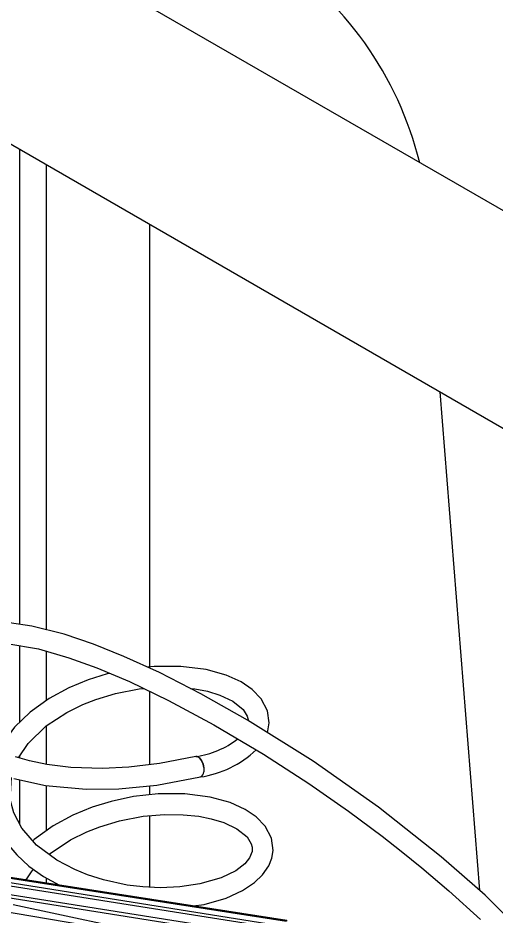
# Model space of a CAD drawing. Header units: millimetres. Extents: x 75 to 2075, y 25 to 1460.
# Drawn here: x 1605 to 1681.1, y 984.5 to 1127.5 of the extents above; entities that cross this region are included whole.
import ezdxf

# ---------------------------------------------------------------- set-up
doc = ezdxf.new("R2010")
doc.units = ezdxf.units.MM
doc.header["$LTSCALE"] = 5

msp = doc.modelspace()

# ---------------------------------------------------------------- linework, layer by layer
at = {"color": 7, "linetype": 'Continuous', "lineweight": 25}
for p, q in [((1726.603, 1071.18), (1571.628, 1160.645)), ((1556.63, 1134.663), (1711.604, 1045.199)), ((1605.276, 1030.948), (1605.276, 1106.581)), ((1609.502, 1030.072), (1609.502, 1104.141)), ((1626.001, 1024.152), (1626.001, 1094.616)), ((1672.169, 1067.964), (1678.461, 988.551)), ((1605.276, 1015.36), (1605.276, 1027.53)), ((1609.502, 1018.799), (1609.502, 1026.652)), ((1626.001, 1008.583), (1626.001, 1020.229)), ((1609.502, 1008.613), (1609.502, 1014.754)), ((1605.276, 1009.605), (1605.276, 1009.969)), ((1605.276, 999.092), (1605.276, 1006.178)), ((1609.502, 998.047), (1609.502, 1005.239)), ((1626.001, 1003.779), (1626.001, 1005.222)), ((1626.001, 989.044), (1626.001, 1000.442)), ((1596.668, 990.402), (1645.361, 982.699)), ((1645.919, 983.036), (1597.306, 990.774)), ((1598.804, 991.278), (1647.758, 983.675)), ((1647.812, 983.757), (1599.189, 991.316)), ((1600.471, 991.12), (1647.825, 983.759)), ((1609.502, 989.717), (1609.502, 990.519)), ((1594.721, 988.763), (1643.414, 981.064)), ((1643.854, 981.493), (1595.161, 989.196)), ((1641.371, 978.648), (1593.055, 986.806)), ((1634.549, 979.8), (1604.214, 986.23)), ((1632.903, 986.079), (1634.631, 986.312))]:
    msp.add_line(p, q, dxfattribs=at)
at = {"color": 7, "linetype": 'Continuous', "lineweight": 25, "flags": 128}
for points in [[(1685.371, 981.859), (1679.347, 987.77), (1672.386, 993.904), (1662.391, 1001.794), (1651.989, 1009.117), (1641.553, 1015.676), (1634.11, 1019.878), (1627.527, 1023.237), (1621.839, 1025.831), (1617.028, 1027.76), (1612.364, 1029.342), (1607.195, 1030.66), (1603.641, 1031.194)], [(1603.226, 1027.885), (1608.241, 1027.016), (1613.087, 1025.615), (1617.54, 1023.995), (1622.717, 1021.805), (1628.928, 1018.825), (1636.178, 1014.934), (1644.092, 1010.237), (1651.318, 1005.556), (1657.626, 1001.156), (1662.977, 997.177), (1666.017, 994.805), (1669.303, 992.14), (1673.567, 988.504), (1678.612, 983.892)], [(1619.621, 1023.115), (1619.207, 1023.026), (1616.172, 1022.087), (1613.108, 1020.824), (1609.951, 1019.121), (1606.935, 1016.962), (1604.424, 1014.538), (1602.459, 1011.867), (1601.924, 1010.712)], [(1644.671, 1013.716), (1644.775, 1013.978), (1644.978, 1015.226), (1644.716, 1017.165), (1643.726, 1019.058), (1642.261, 1020.576), (1640.505, 1021.756), (1638.129, 1022.829), (1634.953, 1023.711), (1630.937, 1024.232), (1626.685, 1024.229), (1625.616, 1024.109)], [(1605.072, 1009.662), (1606.601, 1011.965), (1609.483, 1014.742), (1612.74, 1016.895), (1615.332, 1018.172), (1617.383, 1018.98), (1620.518, 1019.922), (1624.284, 1020.65), (1624.996, 1020.711)], [(1632.448, 1020.726), (1633.139, 1020.653), (1635.137, 1020.26), (1637.141, 1019.649), (1639.212, 1018.675), (1640.821, 1017.386), (1641.501, 1016.287), (1641.635, 1015.738), (1641.632, 1015.626)], [(1633.28, 1009.868), (1627.523, 1008.765), (1622.611, 1008.177), (1618.448, 1007.966), (1613.414, 1008.121), (1609.603, 1008.592), (1606.796, 1009.174), (1604.584, 1009.801)], [(1634.562, 1008.147), (1634.445, 1008.681), (1634.195, 1009.251), (1633.864, 1009.668), (1633.5, 1009.869), (1633.283, 1009.869)], [(1633.29, 1009.87), (1633.514, 1009.874), (1633.876, 1009.678), (1634.203, 1009.263), (1634.448, 1008.693), (1634.571, 1008.054), (1634.555, 1007.445)], [(1600.821, 1007.742), (1600.324, 1005.066), (1600.702, 1001.336), (1601.833, 998.32), (1603.212, 996.087), (1604.805, 994.195), (1606.738, 992.423), (1609.034, 990.771), (1611.59, 989.392)], [(1633.936, 989.573), (1630.737, 989.099), (1627.657, 988.968), (1624.843, 989.096), (1622.375, 989.399), (1618.612, 990.206), (1616.055, 991.025), (1614.02, 991.857), (1611.172, 993.361), (1607.946, 995.772), (1605.612, 998.455), (1604.322, 1000.905), (1603.758, 1003.024), (1603.957, 1006.535)], [(1604.328, 1006.392), (1609.388, 1005.25), (1615.843, 1004.651), (1621.051, 1004.726), (1627.082, 1005.331), (1634.028, 1006.62)], [(1634.028, 1006.62), (1634.148, 1006.667), (1634.167, 1006.678)], [(1634.631, 986.312), (1638.112, 987.303), (1640.754, 988.512), (1642.653, 989.788), (1643.934, 991.02), (1644.92, 992.459), (1645.405, 993.676), (1645.608, 994.924), (1645.346, 996.863), (1644.356, 998.756), (1642.891, 1000.274), (1641.135, 1001.454), (1638.759, 1002.528), (1635.583, 1003.409), (1631.567, 1003.931), (1627.315, 1003.927), (1623.364, 1003.483), (1619.837, 1002.724), (1616.802, 1001.785), (1613.738, 1000.522), (1610.581, 998.819), (1607.565, 996.661), (1607.352, 996.455)], [(1609.945, 994.278), (1610.113, 994.44), (1613.37, 996.593), (1615.962, 997.871), (1618.012, 998.679), (1621.148, 999.62), (1624.914, 1000.348), (1628.325, 1000.642), (1631.301, 1000.612), (1633.769, 1000.352), (1635.767, 999.958), (1637.771, 999.347), (1639.842, 998.373), (1641.451, 997.084), (1642.131, 995.985), (1642.265, 995.436), (1642.249, 994.769), (1641.866, 993.738), (1641.093, 992.761), (1639.661, 991.666), (1637.351, 990.551), (1633.936, 989.573), (1633.936, 989.573)], [(1606.272, 990.219), (1607.231, 991.663), (1607.472, 991.895)]]:
    msp.add_lwpolyline(points, dxfattribs=at)
at = {"color": 7, "linetype": 'Continuous', "lineweight": 25}
for centre, radius, start, end in [((1614.525, 1091.03), 56.055, 13.86727, 57.04505), ((1631.439, 1023.605), 13.858, 277.74629, 307.99171), ((1631.685, 1022.713), 16.265, 278.18768, 313.6275), ((1633.702, 1007.414), 0.854, 290.56107, 2.1041)]:
    msp.add_arc(centre, radius, start, end, dxfattribs=at)

doc.saveas('drawing.dxf')
